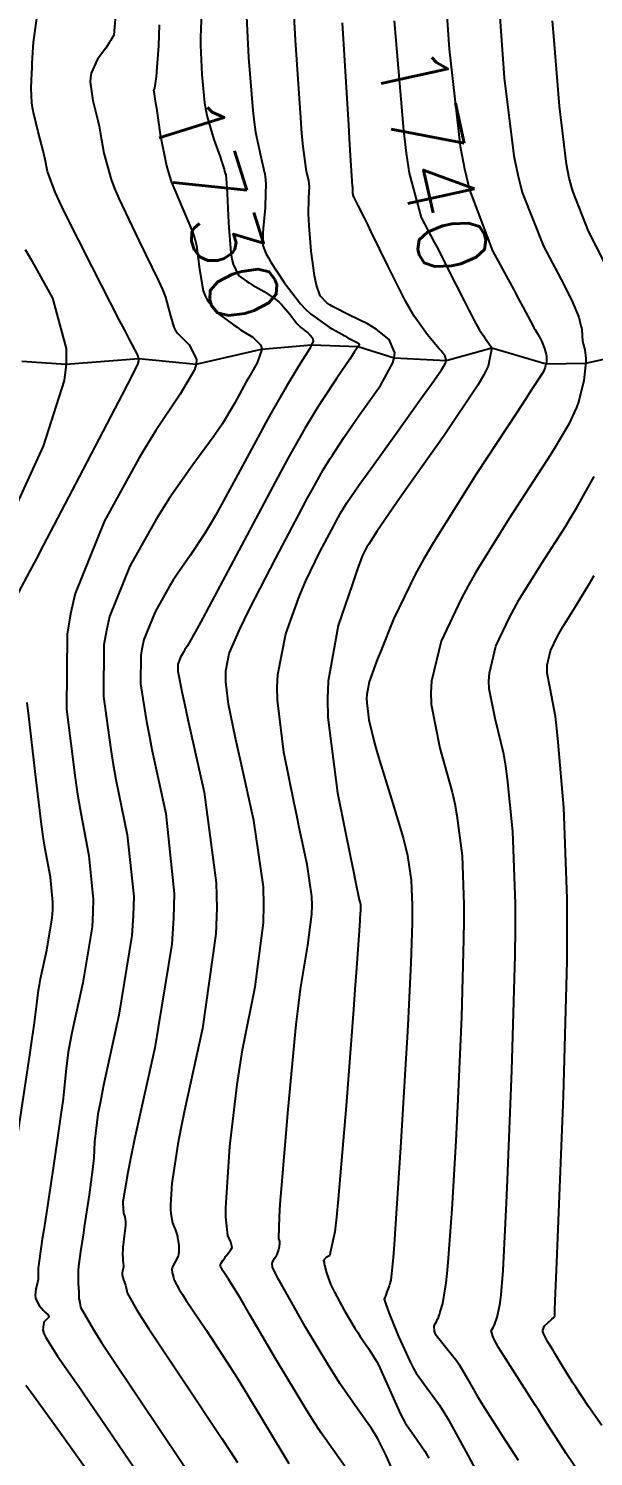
# Model space of a CAD drawing. Header units: metres. Extents: x 837117 to 838477, y 1189012 to 1191015.
# Drawn here: x 837781.7 to 837813.1, y 1189309.4 to 1189388.9 of the extents above; entities that cross this region are included whole.
import ezdxf

# ---------------------------------------------------------------- set-up
doc = ezdxf.new("R2010")
doc.units = ezdxf.units.M
doc.header["$LTSCALE"] = 0.3
doc.layers.add('COTAS 10', color=1, linetype='Continuous')
doc.layers.add('COTAS INT', color=252, linetype='Continuous')
doc.layers.add('DRENAJE', color=5, linetype='Continuous', lineweight=25)
doc.styles.get("Standard").update_dxf_attribs({"font": 'simplex.shx'})

msp = doc.modelspace()

# ---------------------------------------------------------------- linework, layer by layer
at = {"layer": 'COTAS 10'}
for points, elevation in [([(837788.972, 1189389.053), (837788.935, 1189387.889), (837788.816, 1189386.441), (837788.789, 1189386.159), (837788.764, 1189385.929), (837788.698, 1189385.529), (837788.663, 1189385.463), (837788.658, 1189385.444), (837788.655, 1189385.425), (837788.662, 1189385.355), (837788.73, 1189384.941), (837788.765, 1189384.706), (837788.807, 1189384.418), (837789.021, 1189382.944), (837789.368, 1189381.217), (837789.495, 1189380.77), (837789.635, 1189380.336), (837790.252, 1189378.883), (837790.828, 1189377.526), (837790.942, 1189377.152), (837791.036, 1189376.78), (837791.212, 1189375.446), (837791.41, 1189374.254), (837791.517, 1189373.972), (837791.648, 1189373.711), (837792.314, 1189372.94), (837793.096, 1189372.359), (837793.301, 1189372.217), (837793.501, 1189372.084), (837794.181, 1189371.672), (837794.612, 1189371.235), (837794.655, 1189371.086), (837794.664, 1189370.925), (837794.422, 1189370.241), (837793.949, 1189369.429), (837793.813, 1189369.187), (837793.674, 1189368.937), (837793.155, 1189367.973), (837792.474, 1189366.833), (837792.234, 1189366.472), (837791.972, 1189366.093), (837790.838, 1189364.559), (837789.52, 1189362.683), (837789.142, 1189362.087), (837788.759, 1189361.458), (837787.325, 1189358.91), (837786.207, 1189356.116), (837786.022, 1189355.332), (837785.891, 1189354.543), (837785.869, 1189351.657), (837786.272, 1189348.703), (837786.41, 1189347.872), (837786.559, 1189347.035), (837787.19, 1189343.966), (837787.546, 1189340.535), (837787.521, 1189339.47), (837787.443, 1189338.355), (837786.715, 1189333.913), (837785.851, 1189329.933), (837785.688, 1189329.109), (837785.556, 1189328.406), (837785.354, 1189326.87), (837785.317, 1189325.962), (837785.289, 1189325.655), (837785.254, 1189325.323), (837785.067, 1189323.924), (837784.849, 1189322.491), (837784.795, 1189322.139), (837784.744, 1189321.805), (837784.582, 1189320.76), (837784.476, 1189319.923), (837784.459, 1189319.721), (837784.449, 1189319.531), (837784.457, 1189318.953), (837784.49, 1189318.544), (837784.495, 1189318.462), (837784.498, 1189318.393), (837784.494, 1189318.254), (837784.484, 1189318.204), (837784.484, 1189318.191), (837784.485, 1189318.177), (837784.496, 1189318.132), (837784.522, 1189318.032), (837784.532, 1189317.985), (837784.543, 1189317.93), (837784.592, 1189317.659), (837785.321, 1189316.384), (837785.76, 1189315.696), (837786.303, 1189314.862), (837789.122, 1189310.64), (837791.966, 1189306.418)], 1730), ([(837802.041, 1189389.286), (837802.566, 1189383.182), (837802.726, 1189381.905), (837802.894, 1189380.807), (837803.557, 1189378.335), (837804.286, 1189376.964), (837804.496, 1189376.56), (837804.708, 1189376.146), (837805.505, 1189374.567), (837805.947, 1189373.69), (837806.202, 1189373.181), (837806.353, 1189372.889), (837806.485, 1189372.638), (837806.806, 1189372.063), (837807.034, 1189371.722), (837807.106, 1189371.618), (837807.182, 1189371.509), (837807.49, 1189371.084), (837807.286, 1189370.058), (837807.039, 1189369.571), (837806.71, 1189368.997), (837804.833, 1189366.188), (837802.787, 1189363.312), (837802.352, 1189362.694), (837801.973, 1189362.154), (837801.076, 1189360.848), (837800.63, 1189360.15), (837800.536, 1189359.993), (837800.454, 1189359.852), (837800.262, 1189359.474), (837799.991, 1189358.715), (837799.86, 1189358.333), (837799.704, 1189357.877), (837798.936, 1189355.611), (837798.366, 1189352.51), (837798.335, 1189351.527), (837798.359, 1189350.492), (837798.901, 1189346.305), (837799.634, 1189342.629), (837799.778, 1189341.916), (837799.896, 1189341.335), (837800.108, 1189340.337), (837800.144, 1189340.215), (837800.151, 1189340.186), (837800.158, 1189340.159), (837800.17, 1189340.081), (837800.173, 1189340.002), (837800.173, 1189339.975), (837800.172, 1189339.946), (837800.169, 1189339.82), (837800.152, 1189339.51), (837800.143, 1189339.365), (837800.133, 1189339.193), (837800.081, 1189338.357), (837799.934, 1189336.29), (837799.864, 1189335.342), (837799.781, 1189334.232), (837799.376, 1189328.865), (837798.938, 1189323.674), (837798.834, 1189322.674), (837798.738, 1189321.864), (837798.456, 1189320.519), (837798.267, 1189320.423), (837798.23, 1189320.4), (837798.199, 1189320.38), (837798.145, 1189320.323), (837798.135, 1189320.286), (837798.132, 1189320.278), (837798.13, 1189320.271), (837798.123, 1189320.256), (837798.143, 1189320.148), (837798.158, 1189320.083), (837798.177, 1189320.002), (837798.278, 1189319.583), (837798.508, 1189318.947), (837798.607, 1189318.729), (837798.722, 1189318.493), (837799.267, 1189317.491), (837799.868, 1189316.485), (837800.018, 1189316.246), (837800.161, 1189316.025), (837800.619, 1189315.369), (837801.061, 1189314.661), (837801.194, 1189314.407), (837801.332, 1189314.127), (837801.867, 1189312.906), (837802.405, 1189311.699), (837802.545, 1189311.428), (837802.681, 1189311.184), (837803.137, 1189310.534), (837803.749, 1189309.648), (837803.984, 1189309.256)], 1740)]:
    msp.add_lwpolyline(points, dxfattribs=dict(at, elevation=elevation))
at = {"layer": 'COTAS INT'}
for points, elevation in [([(837799.406, 1189308.647), (837797.978, 1189310.669), (837797.556, 1189311.313), (837797.122, 1189311.994), (837795.461, 1189314.759), (837794.001, 1189317.27), (837793.694, 1189317.791), (837793.43, 1189318.236), (837792.827, 1189319.214), (837792.563, 1189319.611), (837792.512, 1189319.689), (837792.471, 1189319.755), (837792.402, 1189319.879), (837792.394, 1189319.916), (837792.391, 1189319.927), (837792.388, 1189319.937), (837792.375, 1189319.977), (837792.386, 1189320.045), (837792.399, 1189320.073), (837792.415, 1189320.105), (837792.509, 1189320.256), (837792.631, 1189320.431), (837792.665, 1189320.478), (837792.7, 1189320.524), (837792.828, 1189320.686), (837792.937, 1189320.829), (837792.959, 1189320.862), (837792.979, 1189320.894), (837793.022, 1189320.988), (837792.999, 1189321.137), (837792.977, 1189321.204), (837792.948, 1189321.282), (837792.786, 1189321.655), (837792.679, 1189322.685), (837792.685, 1189323.178), (837792.705, 1189323.76), (837792.906, 1189326.611), (837793.304, 1189330.064), (837793.448, 1189331.026), (837793.607, 1189331.992), (837794.306, 1189335.499), (837794.781, 1189339.065), (837794.798, 1189340.066), (837794.767, 1189341.074), (837794.242, 1189344.765), (837793.51, 1189348.027), (837793.347, 1189348.764), (837793.202, 1189349.429), (837792.824, 1189351.229), (837792.671, 1189352.472), (837792.667, 1189352.786), (837792.681, 1189353.087), (837792.87, 1189354.063), (837793.449, 1189355.418), (837793.707, 1189355.957), (837794.008, 1189356.568), (837795.451, 1189359.367), (837796.904, 1189362.106), (837797.212, 1189362.679), (837797.478, 1189363.171), (837798.096, 1189364.279), (837798.488, 1189364.913), (837798.612, 1189365.106), (837798.741, 1189365.306), (837799.262, 1189366.095), (837799.914, 1189367.047), (837800.126, 1189367.35), (837800.352, 1189367.671), (837801.281, 1189368.976), (837801.975, 1189370.233), (837802.053, 1189370.524), (837802.081, 1189370.79), (837801.768, 1189371.544), (837801.043, 1189372.113), (837800.811, 1189372.262), (837800.566, 1189372.407), (837799.569, 1189372.903), (837798.656, 1189373.353), (837798.464, 1189373.47), (837798.298, 1189373.584), (837797.921, 1189373.966), (837797.721, 1189374.568), (837797.668, 1189374.82), (837797.616, 1189375.109), (837797.435, 1189376.46), (837797.309, 1189377.881), (837797.291, 1189378.213), (837797.28, 1189378.519), (837797.303, 1189379.404), (837797.326, 1189380.066), (837797.316, 1189380.231), (837797.299, 1189380.389), (837797.176, 1189380.895), (837796.979, 1189382.294), (837796.914, 1189383.014), (837796.845, 1189383.88), (837796.56, 1189388.211), (837796.318, 1189392.583)], 1736), ([(837804.809, 1189392.035), (837805.111, 1189387.698), (837805.724, 1189382.309), (837805.97, 1189381.043), (837806.249, 1189379.875), (837807.531, 1189376.474), (837808.709, 1189374.301), (837808.765, 1189374.196), (837809.013, 1189373.735), (837809.22, 1189373.349), (837809.632, 1189372.569), (837809.785, 1189372.276), (837809.83, 1189372.197), (837809.875, 1189372.117), (837810.047, 1189371.836), (837810.213, 1189371.544), (837810.255, 1189371.458), (837810.296, 1189371.37), (837810.427, 1189371.032), (837810.516, 1189370.703), (837810.53, 1189370.621), (837810.539, 1189370.542), (837810.532, 1189370.289), (837810.479, 1189370.064), (837810.459, 1189370.003), (837810.437, 1189369.942), (837810.338, 1189369.727), (837809.703, 1189368.729), (837809.342, 1189368.174), (837808.901, 1189367.499), (837806.641, 1189364.057), (837804.238, 1189360.245), (837803.707, 1189359.336), (837803.233, 1189358.492), (837802.006, 1189355.971), (837801.283, 1189354.155), (837801.127, 1189353.755), (837800.989, 1189353.399), (837800.653, 1189352.483), (837800.524, 1189351.776), (837800.516, 1189351.553), (837800.522, 1189351.317), (837800.645, 1189350.363), (837800.963, 1189349.058), (837801.091, 1189348.601), (837801.236, 1189348.102), (837801.902, 1189345.955), (837802.545, 1189343.79), (837802.675, 1189343.28), (837802.784, 1189342.81), (837803.002, 1189341.433), (837803.048, 1189340.044), (837803.049, 1189339.565), (837803.043, 1189339.045), (837802.98, 1189336.826), (837802.832, 1189333.737), (837802.773, 1189332.668), (837802.707, 1189331.508), (837802.406, 1189326.546), (837802.111, 1189322.028), (837802.049, 1189321.147), (837801.995, 1189320.426), (837801.87, 1189319.16), (837801.793, 1189318.926), (837801.77, 1189318.857), (837801.745, 1189318.787), (837801.647, 1189318.515), (837801.559, 1189318.28), (837801.541, 1189318.232), (837801.524, 1189318.192), (837801.488, 1189318.109), (837801.599, 1189317.769), (837801.676, 1189317.567), (837801.773, 1189317.318), (837802.293, 1189316.026), (837802.932, 1189314.616), (837803.104, 1189314.291), (837803.275, 1189313.995), (837803.875, 1189313.165), (837804.583, 1189312.2), (837804.821, 1189311.819), (837805.078, 1189311.388), (837806.16, 1189309.424), (837807.198, 1189307.475)], 1742), ([(837793.796, 1189390.257), (837793.946, 1189387.248), (837794.175, 1189384.284), (837794.246, 1189383.644), (837794.321, 1189383.082), (837794.621, 1189381.705), (837794.854, 1189380.742), (837794.887, 1189380.441), (837794.906, 1189380.126), (837794.892, 1189379.713), (837794.862, 1189378.864), (837794.76, 1189377.718), (837794.743, 1189377.475), (837794.732, 1189377.265), (837794.73, 1189376.775), (837794.93, 1189376.288), (837795.046, 1189376.079), (837795.188, 1189375.839), (837795.917, 1189374.705), (837796.835, 1189373.527), (837796.848, 1189373.509), (837797.117, 1189373.229), (837797.392, 1189372.971), (837798.424, 1189372.226), (837799.299, 1189371.735), (837799.474, 1189371.637), (837799.62, 1189371.557), (837799.907, 1189371.405), (837799.992, 1189371.364), (837800.012, 1189371.354), (837800.03, 1189371.343), (837800.08, 1189371.305), (837800.099, 1189371.259), (837800.097, 1189371.243), (837800.092, 1189371.225), (837800.05, 1189371.149), (837799.83, 1189370.826), (837799.714, 1189370.654), (837799.573, 1189370.445), (837798.864, 1189369.389), (837798.061, 1189368.175), (837797.861, 1189367.865), (837797.671, 1189367.568), (837797.068, 1189366.593), (837796.199, 1189365.047), (837795.843, 1189364.39), (837795.436, 1189363.634), (837793.547, 1189360.076), (837791.736, 1189356.659), (837791.379, 1189355.991), (837791.083, 1189355.444), (837790.537, 1189354.475), (837790.393, 1189354.271), (837790.352, 1189354.206), (837790.31, 1189354.137), (837790.154, 1189353.859), (837790.032, 1189353.554), (837790.011, 1189353.468), (837789.997, 1189353.382), (837789.995, 1189353.067), (837790.244, 1189351.841), (837790.388, 1189351.18), (837790.565, 1189350.38), (837791.476, 1189346.33), (837792.144, 1189341.297), (837792.168, 1189339.877), (837792.121, 1189338.446), (837791.371, 1189333.179), (837790.377, 1189328.606), (837790.177, 1189327.612), (837790.009, 1189326.735), (837789.673, 1189324.551), (837789.602, 1189323.353), (837789.6, 1189323.098), (837789.607, 1189322.876), (837789.698, 1189322.351), (837789.821, 1189322.077), (837789.848, 1189322.013), (837789.872, 1189321.955), (837789.933, 1189321.787), (837789.977, 1189321.6), (837789.99, 1189321.529), (837790.003, 1189321.45), (837790.053, 1189321.094), (837790.055, 1189320.706), (837790.038, 1189320.606), (837790.013, 1189320.509), (837789.86, 1189320.186), (837789.709, 1189319.91), (837789.686, 1189319.842), (837789.67, 1189319.778), (837789.68, 1189319.581), (837789.735, 1189319.413), (837789.748, 1189319.368), (837789.76, 1189319.323), (837789.794, 1189319.166), (837790.086, 1189318.641), (837790.26, 1189318.365), (837790.476, 1189318.032), (837791.592, 1189316.356), (837792.942, 1189314.297), (837793.304, 1189313.722), (837793.662, 1189313.146), (837794.913, 1189311.048), (837796.19, 1189308.961)], 1734), ([(837807.855, 1189390.556), (837808.181, 1189386.111), (837808.707, 1189381.76), (837808.927, 1189380.71), (837809.179, 1189379.726), (837810.359, 1189376.728), (837811.507, 1189374.564), (837811.739, 1189374.106), (837811.934, 1189373.709), (837812.33, 1189372.783), (837812.452, 1189372.306), (837812.474, 1189372.192), (837812.492, 1189372.085), (837812.517, 1189371.762), (837812.536, 1189371.474), (837812.549, 1189371.389), (837812.567, 1189371.301), (837812.662, 1189370.965), (837812.726, 1189370.489), (837812.724, 1189370.313), (837812.713, 1189370.118), (837812.604, 1189369.254), (837812.376, 1189368.278), (837812.29, 1189368.013), (837812.194, 1189367.75), (837811.767, 1189366.817), (837810.96, 1189365.453), (837810.625, 1189364.918), (837810.242, 1189364.315), (837808.457, 1189361.568), (837806.599, 1189358.58), (837806.169, 1189357.824), (837805.777, 1189357.1), (837804.668, 1189354.744), (837804.13, 1189352.521), (837804.097, 1189351.88), (837804.114, 1189351.228), (837804.596, 1189348.783), (837805.279, 1189346.333), (837805.423, 1189345.678), (837805.547, 1189345.032), (837805.834, 1189342.785), (837805.924, 1189340.085), (837805.925, 1189339.154), (837805.915, 1189338.143), (837805.791, 1189333.831), (837805.592, 1189329.249), (837805.535, 1189328.069), (837805.477, 1189326.927), (837805.26, 1189323.122), (837805.045, 1189320.153), (837804.989, 1189319.538), (837804.934, 1189319.013), (837804.747, 1189317.866), (837804.597, 1189317.396), (837804.565, 1189317.297), (837804.537, 1189317.212), (837804.472, 1189317.018), (837804.416, 1189316.894), (837804.395, 1189316.852), (837804.37, 1189316.807), (837804.261, 1189316.621), (837804.272, 1189316.331), (837804.323, 1189316.222), (837804.396, 1189316.1), (837804.832, 1189315.555), (837805.38, 1189314.885), (837805.523, 1189314.685), (837805.661, 1189314.479), (837806.128, 1189313.681), (837806.692, 1189312.684), (837806.892, 1189312.352), (837807.111, 1189311.996), (837808.058, 1189310.509), (837808.947, 1189309.137)], 1744), ([(837781.135, 1189357.432), (837781.789, 1189358.667), (837782.124, 1189359.304), (837782.526, 1189360.069), (837784.534, 1189363.901), (837786.518, 1189367.697), (837786.905, 1189368.44), (837787.222, 1189369.05), (837787.781, 1189370.14), (837787.838, 1189370.36), (837787.839, 1189370.42), (837787.833, 1189370.481), (837787.756, 1189370.699), (837787.294, 1189371.581), (837787.046, 1189372.059), (837786.745, 1189372.64), (837785.224, 1189375.584), (837783.711, 1189378.593), (837783.416, 1189379.215), (837783.174, 1189379.745), (837782.745, 1189380.896), (837782.617, 1189381.57), (837782.564, 1189381.799), (837782.503, 1189382.048), (837782.221, 1189383.099), (837781.96, 1189384.185), (837781.913, 1189384.455), (837781.877, 1189384.712), (837781.836, 1189385.53), (837781.873, 1189386.368), (837781.886, 1189386.638), (837781.9, 1189386.923), (837781.961, 1189388.091), (837782.159, 1189389.407)], 1726), ([(837786.534, 1189389.623), (837786.434, 1189388.48), (837786.277, 1189388.206), (837786.259, 1189388.176), (837786.187, 1189388.051), (837786.094, 1189387.91), (837785.992, 1189387.76), (837785.535, 1189387.139), (837785.174, 1189386.372), (837785.133, 1189386.13), (837785.116, 1189385.876), (837785.266, 1189384.849), (837785.551, 1189383.725), (837785.62, 1189383.408), (837785.685, 1189383.089), (837785.883, 1189381.92), (837786.286, 1189380.452), (837786.48, 1189379.945), (837786.709, 1189379.395), (837787.836, 1189377.044), (837788.934, 1189374.799), (837789.146, 1189374.315), (837789.317, 1189373.891), (837789.602, 1189372.857), (837789.775, 1189372.217), (837789.876, 1189372.042), (837790, 1189371.868), (837790.641, 1189371.247), (837791.045, 1189370.451), (837791.02, 1189370.167), (837790.936, 1189369.855), (837790.138, 1189368.499), (837788.769, 1189366.481), (837788.325, 1189365.753), (837787.853, 1189364.95), (837785.911, 1189361.436), (837784.295, 1189357.398), (837784.028, 1189356.264), (837783.838, 1189355.124), (837783.806, 1189350.951), (837784.287, 1189347.134), (837784.421, 1189346.218), (837784.556, 1189345.363), (837785.047, 1189342.784), (837785.297, 1189340.375), (837785.279, 1189339.628), (837785.224, 1189338.845), (837784.713, 1189335.728), (837784.107, 1189332.934), (837783.992, 1189332.355), (837783.9, 1189331.862), (837783.758, 1189330.784), (837783.658, 1189329.659), (837783.592, 1189329.137), (837783.51, 1189328.522), (837783.075, 1189325.54), (837782.625, 1189322.57), (837782.533, 1189321.964), (837782.455, 1189321.451), (837782.291, 1189320.38), (837782.238, 1189319.962), (837782.23, 1189319.86), (837782.224, 1189319.766), (837782.228, 1189319.476), (837782.223, 1189319.203), (837782.212, 1189319.118), (837782.196, 1189319.029), (837782.104, 1189318.675), (837782.059, 1189318.303), (837782.073, 1189318.203), (837782.098, 1189318.104), (837782.284, 1189317.759), (837782.518, 1189317.474), (837782.573, 1189317.413), (837782.625, 1189317.361), (837782.775, 1189317.237), (837782.816, 1189317.131), (837782.798, 1189317.09), (837782.766, 1189317.043), (837782.547, 1189316.832), (837782.479, 1189316.392), (837782.543, 1189316.201), (837782.644, 1189315.981), (837783.305, 1189314.935), (837784.615, 1189313.064), (837785.124, 1189312.323), (837785.696, 1189311.486), (837788.292, 1189307.656)], 1728), ([(837791.326, 1189389.792), (837791.279, 1189388.818), (837791.273, 1189388.377), (837791.274, 1189387.931), (837791.331, 1189386.285), (837791.495, 1189384.713), (837791.564, 1189384.313), (837791.642, 1189383.93), (837792.007, 1189382.673), (837792.356, 1189381.717), (837792.424, 1189381.522), (837792.481, 1189381.359), (837792.581, 1189381.021), (837792.606, 1189380.891), (837792.615, 1189380.858), (837792.625, 1189380.826), (837792.669, 1189380.722), (837792.722, 1189380.252), (837792.739, 1189379.989), (837792.756, 1189379.669), (837792.822, 1189378.035), (837792.953, 1189376.361), (837793.01, 1189376.017), (837793.076, 1189375.725), (837793.39, 1189375.097), (837793.834, 1189374.784), (837793.982, 1189374.689), (837794.14, 1189374.591), (837794.803, 1189374.209), (837795.468, 1189373.768), (837795.629, 1189373.634), (837795.78, 1189373.494), (837796.239, 1189372.943), (837796.633, 1189372.428), (837796.742, 1189372.31), (837796.851, 1189372.204), (837797.247, 1189371.909), (837797.375, 1189371.777), (837797.506, 1189371.64), (837797.529, 1189371.549), (837797.531, 1189371.451), (837797.362, 1189371.04), (837796.972, 1189370.434), (837796.835, 1189370.214), (837796.685, 1189369.972), (837796.039, 1189368.906), (837795.183, 1189367.419), (837794.901, 1189366.911), (837794.6, 1189366.36), (837793.351, 1189364.024), (837792.105, 1189361.746), (837791.806, 1189361.232), (837791.528, 1189360.768), (837790.687, 1189359.517), (837789.957, 1189358.477), (837789.747, 1189358.146), (837789.534, 1189357.798), (837788.739, 1189356.385), (837788.119, 1189354.835), (837788.017, 1189354.4), (837787.944, 1189353.963), (837787.932, 1189352.362), (837788.258, 1189350.272), (837788.399, 1189349.526), (837788.562, 1189348.707), (837789.333, 1189345.148), (837789.795, 1189340.694), (837789.762, 1189339.312), (837789.661, 1189337.865), (837788.716, 1189332.099), (837787.594, 1189327.021), (837787.381, 1189326.007), (837787.21, 1189325.163), (837786.942, 1189323.533), (837786.963, 1189323.086), (837786.973, 1189322.989), (837786.985, 1189322.903), (837787.046, 1189322.689), (837787.087, 1189322.44), (837787.086, 1189322.332), (837787.08, 1189322.207), (837787.015, 1189321.616), (837786.945, 1189320.982), (837786.935, 1189320.831), (837786.93, 1189320.689), (837786.948, 1189320.265), (837786.972, 1189319.96), (837786.971, 1189319.893), (837786.967, 1189319.835), (837786.926, 1189319.691), (837786.897, 1189319.556), (837786.901, 1189319.505), (837786.91, 1189319.447), (837786.986, 1189319.186), (837787.083, 1189318.889), (837787.106, 1189318.809), (837787.127, 1189318.73), (837787.186, 1189318.452), (837787.701, 1189317.527), (837788.008, 1189317.04), (837788.388, 1189316.453), (837790.357, 1189313.498), (837792.454, 1189310.358), (837792.915, 1189309.654), (837793.323, 1189309.022)], 1732), ([(837801.936, 1189308.64), (837801.596, 1189309.404), (837801.136, 1189310.336), (837800.972, 1189310.614), (837800.792, 1189310.901), (837800.013, 1189312.008), (837799.031, 1189313.413), (837798.725, 1189313.887), (837798.403, 1189314.399), (837797.116, 1189316.555), (837795.991, 1189318.526), (837795.772, 1189318.92), (837795.593, 1189319.249), (837795.279, 1189319.889), (837795.263, 1189320.093), (837795.271, 1189320.146), (837795.285, 1189320.198), (837795.381, 1189320.377), (837795.491, 1189320.53), (837795.513, 1189320.567), (837795.533, 1189320.601), (837795.575, 1189320.701), (837795.602, 1189320.804), (837795.611, 1189320.839), (837795.621, 1189320.877), (837795.666, 1189321.038), (837795.692, 1189321.216), (837795.69, 1189321.265), (837795.684, 1189321.313), (837795.631, 1189321.485), (837795.661, 1189322.689), (837795.708, 1189323.389), (837795.771, 1189324.247), (837796.14, 1189328.67), (837796.599, 1189333.393), (837796.72, 1189334.441), (837796.838, 1189335.377), (837797.241, 1189337.819), (837797.471, 1189339.547), (837797.48, 1189340.032), (837797.464, 1189340.52), (837797.21, 1189342.309), (837796.76, 1189344.368), (837796.621, 1189345.028), (837796.477, 1189345.725), (837795.903, 1189348.565), (837795.546, 1189351.456), (837795.538, 1189352.186), (837795.569, 1189352.884), (837796.01, 1189355.153), (837796.725, 1189357.11), (837796.93, 1189357.613), (837797.137, 1189358.098), (837797.91, 1189359.709), (837798.578, 1189360.968), (837798.719, 1189361.231), (837798.841, 1189361.457), (837799.125, 1189361.966), (837799.305, 1189362.257), (837799.362, 1189362.346), (837799.422, 1189362.438), (837799.661, 1189362.8), (837800.201, 1189363.572), (837800.449, 1189363.922), (837800.741, 1189364.332), (837802.154, 1189366.305), (837803.574, 1189368.284), (837803.871, 1189368.697), (837804.125, 1189369.052), (837804.694, 1189369.846), (837804.905, 1189370.214), (837804.933, 1189370.3), (837804.949, 1189370.379), (837804.897, 1189370.607), (837804.662, 1189370.9), (837804.561, 1189371.02), (837804.445, 1189371.157), (837803.9, 1189371.792), (837803.168, 1189372.835), (837802.935, 1189373.23), (837802.689, 1189373.67), (837801.691, 1189375.643), (837800.778, 1189377.541), (837800.586, 1189377.935), (837800.42, 1189378.271), (837800.042, 1189379.007), (837799.872, 1189379.329), (837799.838, 1189379.403), (837799.81, 1189379.471), (837799.756, 1189379.664), (837799.744, 1189379.799), (837799.743, 1189379.83), (837799.742, 1189379.859), (837799.744, 1189379.943), (837799.746, 1189380.006), (837799.745, 1189380.022), (837799.743, 1189380.037), (837799.732, 1189380.085), (837799.636, 1189381.505), (837799.582, 1189382.385), (837799.516, 1189383.476), (837799.174, 1189389.173)], 1738), ([(837813.759, 1189375.817), (837812.863, 1189377.578), (837811.99, 1189379.797), (837811.803, 1189380.525), (837811.64, 1189381.303), (837811.251, 1189384.524), (837810.961, 1189388.213), (837810.861, 1189389.286)], 1746), ([(837781.508, 1189376.557), (837781.794, 1189376.051), (837783.026, 1189373.838), (837783.791, 1189371.043), (837783.782, 1189370.17), (837783.678, 1189369.255), (837782.504, 1189365.594), (837781.042, 1189362.389)], 1724), ([(837813.146, 1189307.264), (837811.632, 1189309.519), (837811.323, 1189309.984), (837811.062, 1189310.38), (837810.515, 1189311.237), (837810.104, 1189311.907), (837809.927, 1189312.186), (837809.723, 1189312.505), (837808.762, 1189313.992), (837807.868, 1189315.417), (837807.707, 1189315.698), (837807.584, 1189315.929), (837807.45, 1189316.348), (837807.57, 1189316.522), (837807.606, 1189316.597), (837807.644, 1189316.684), (837807.791, 1189317.097), (837807.934, 1189317.793), (837807.97, 1189318.059), (837808.004, 1189318.357), (837808.113, 1189319.697), (837808.247, 1189322.346), (837808.297, 1189323.469), (837808.353, 1189324.761), (837808.602, 1189330.836), (837808.786, 1189337.242), (837808.8, 1189338.743), (837808.8, 1189340.126), (837808.666, 1189344.138), (837808.369, 1189347.076), (837808.265, 1189347.783), (837808.152, 1189348.444), (837807.665, 1189350.445), (837807.34, 1189352.096), (837807.328, 1189352.536), (837807.35, 1189352.968), (837807.714, 1189354.47), (837808.463, 1189356.061), (837808.728, 1189356.55), (837809.018, 1189357.06), (837810.273, 1189359.078), (837811.584, 1189361.13), (837811.909, 1189361.662), (837812.217, 1189362.177), (837813.195, 1189363.907)], 1746), ([(837813.604, 1189311.083), (837812.875, 1189312.125), (837812.161, 1189313.2), (837811.996, 1189313.454), (837811.846, 1189313.689), (837811.424, 1189314.381), (837811.096, 1189314.938), (837811.005, 1189315.088), (837810.914, 1189315.236), (837810.583, 1189315.756), (837810.357, 1189316.2), (837810.331, 1189316.299), (837810.321, 1189316.389), (837810.419, 1189316.629), (837810.606, 1189316.791), (837810.652, 1189316.832), (837810.697, 1189316.87), (837810.838, 1189316.994), (837810.938, 1189317.088), (837810.957, 1189317.108), (837810.973, 1189317.125), (837810.995, 1189317.164), (837810.998, 1189317.307), (837811.001, 1189317.389), (837811.004, 1189317.489), (837811.023, 1189318.007), (837811.107, 1189320.144), (837811.476, 1189329.411), (837811.68, 1189336.922), (837811.692, 1189338.725), (837811.685, 1189340.408), (837811.498, 1189345.49), (837811.19, 1189349.12), (837811.107, 1189349.889), (837811.025, 1189350.555), (837810.735, 1189352.106), (837810.566, 1189352.963), (837810.56, 1189353.192), (837810.571, 1189353.416), (837810.76, 1189354.196), (837811.149, 1189355.022), (837811.287, 1189355.276), (837811.437, 1189355.541), (837812.089, 1189356.589), (837812.925, 1189357.946), (837813.192, 1189358.405)], 1748), ([(837781.084, 1189327.155), (837781.766, 1189331.721), (837781.896, 1189332.618), (837782, 1189333.357), (837782.162, 1189334.697), (837782.244, 1189335.317), (837782.297, 1189335.602), (837782.363, 1189335.934), (837782.712, 1189337.542), (837783.006, 1189339.336), (837783.037, 1189339.786), (837783.047, 1189340.216), (837782.904, 1189341.602), (837782.601, 1189343.266), (837782.51, 1189343.872), (837782.417, 1189344.54), (837782.057, 1189347.478), (837781.697, 1189350.567), (837781.604, 1189351.33)], 1726), ([(837785.087, 1189308.382), (837783.477, 1189310.643), (837782.11, 1189312.528), (837781.811, 1189312.938), (837781.547, 1189313.298)], 1726)]:
    msp.add_lwpolyline(points, dxfattribs=dict(at, elevation=elevation))
at = {"layer": 'DRENAJE'}
for p, q in [((837794.66, 1189371.005), (837797.447, 1189371.245)), ((837797.447, 1189371.245), (837800.05, 1189371.149)), ((837800.05, 1189371.149), (837802.053, 1189370.524)), ((837804.949, 1189370.379), (837807.49, 1189371.084)), ((837807.49, 1189371.084), (837810.506, 1189370.177)), ((837781.322, 1189370.333), (837783.782, 1189370.17)), ((837783.782, 1189370.17), (837787.833, 1189370.481)), ((837787.833, 1189370.481), (837791.02, 1189370.167)), ((837791.02, 1189370.167), (837794.66, 1189371.005)), ((837802.053, 1189370.524), (837804.949, 1189370.379)), ((837812.719, 1189370.215), (837815.041, 1189370.738)), ((837810.506, 1189370.177), (837812.719, 1189370.215))]:
    msp.add_line(p, q, dxfattribs=at)

# ---------------------------------------------------------------- texts
at = {"layer": 'COTAS 10', "char_height": 3.8, "attachment_point": 7}
for s, insert, rotation in [('1740', (837800.939, 1189387.535, 1740), 282.48082), ('1730', (837788.419, 1189384.471, 1730), 287.43593)]:
    msp.add_mtext(s, dxfattribs=dict(at, insert=insert, rotation=rotation))

doc.saveas('drawing.dxf')
